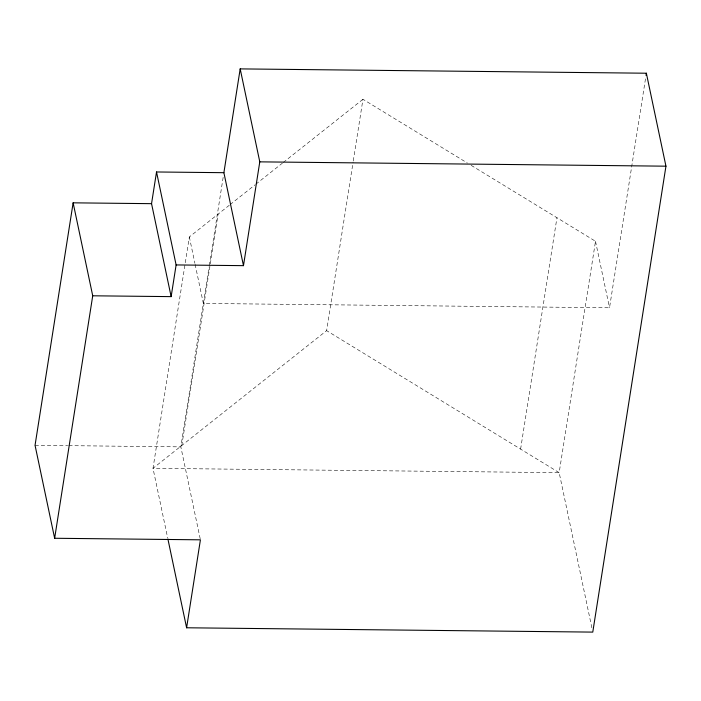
<?xml version="1.0" encoding="UTF-8"?>
<svg xmlns="http://www.w3.org/2000/svg" width="701" height="701" viewBox="0 0 701 701"><rect width="100%" height="100%" fill="white"/><g stroke="black" fill="none" stroke-linecap="round" stroke-linejoin="round"><path stroke-width="0.53" stroke-dasharray="3.5 2.63" d="M229.271 205.279L189.34 236.947L153.002 468.321L167.662 537.886M200.197 538.754L180.832 446.861L209.126 266.695M209.292 265.618L223.382 175.933M181.796 445.494L218.134 214.112M591.872 627.833L559.17 472.658L153.002 468.321L326.622 330.644L353.111 161.975M353.278 160.897L362.96 99.27L467.409 163.053M520.606 449.104L556.944 217.731M471.142 165.331L595.508 241.275L559.17 472.658L326.622 330.644M195.123 264.382L203.351 303.437L609.519 307.774L645.849 76.462M230.13 204.596L254.98 184.889M255.839 184.214L282.407 163.149M283.265 162.466L362.96 99.27M35.05 445.301L67.69 445.652M68.777 445.661L180.832 446.861M595.508 241.275L609.519 307.774M189.34 236.947L194.904 263.331"/><path stroke-width="1.05" d="M73.132 202.834L92.725 295.796L171.14 296.628L151.547 203.667L73.132 202.834L35.05 445.301L54.643 538.263L200.416 539.823L186.606 627.781L592.774 632.109L665.95 166.181L646.357 73.219L240.189 68.891L223.891 172.691L243.475 265.653L176.117 264.934L156.525 171.973L223.891 172.691M54.643 538.263L92.725 295.796M151.547 203.667L156.525 171.973M171.14 296.628L176.117 264.934M243.475 265.653L259.782 161.852L240.189 68.891M646.024 75.384L646.357 73.219M259.782 161.852L665.95 166.181M167.889 538.955L186.606 627.781"/></g></svg>
